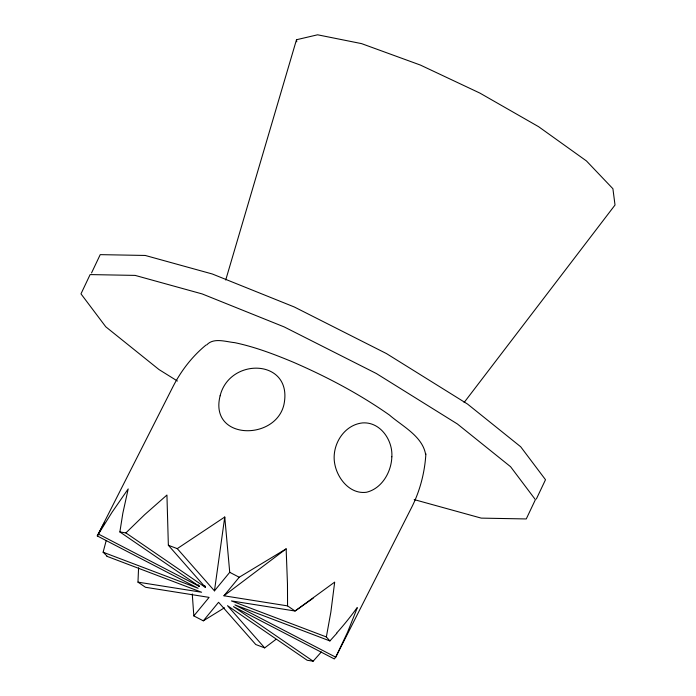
<?xml version="1.0" encoding="UTF-8"?>
<svg xmlns="http://www.w3.org/2000/svg" width="696" height="696" viewBox="0 0 696 696"><rect width="100%" height="100%" fill="white"/><g stroke="black" fill="none" stroke-linecap="round" stroke-linejoin="round"><path stroke-width="1.04" d="M224.46 607.782L203.31 620.832L193.827 615.908L209.096 597.377L145.481 587.276L137.973 582.143L138.574 567.805M425.891 453.801C424.769 472.506 420.001 491.002 411.484 507.723L335.724 657.189L334.289 658.938L233.499 606.634L313.148 661.2L321.334 651.969M177.262 548.631L214.455 590.861L224.756 517.015L177.262 548.631L168.354 545.273L166.936 495.039L144.629 514.701L125.88 532.91L119.869 531.944L122.844 513.213L128.195 488.923L112.056 512.239L97.283 535.946L198.099 588.268L103.121 552.224L106.14 540.801M326.354 636.944L330.861 612.071L334.689 582.1L295.06 611.018L231.437 600.918L326.354 636.944L329.913 640.938L336.829 633.273M425.647 454.566C422.629 436.253 402.323 426.248 389.429 415.034C359.406 393.936 326.772 376.727 293.138 362.137C274.198 354.238 254.884 346.886 234.743 342.658C226 341.823 213.594 337.334 206.773 344.894M225.721 280.018L296.496 39.733L317.602 34.8L361.563 43.622L420.358 65.05L479.892 93.09L538.591 126.681L586.432 160.933L612.906 188.729L615.02 205.024L464.11 402.523M357.292 607.808L347.565 632.203L335.724 657.189L234.935 604.894L329.913 640.938M91.541 272.954L100.224 254.64L145.246 255.458L212.306 273.989L294.251 306.962L386.471 353.585L467.477 404.019L520.704 446.78L545.507 479.718L536.364 499.006M104.191 523.053L97.283 535.946L172.878 386.863C180.995 370.898 192.148 356.43 206.007 345.051M214.455 590.861L229.732 572.321L224.756 517.015M203.31 620.832L218.579 602.292L255.763 644.522L264.68 647.889L275.816 639.485M287.561 605.885L223.947 595.785L239.215 577.245L286.143 548.866L287.474 584.031L287.561 605.885L295.06 611.018L313.148 598.221M106.94 555.973L103.121 552.224M223.947 595.785L286.143 548.866M313.148 661.2L307.162 660.252L227.514 605.685L264.68 647.889M137.973 582.143L201.596 592.235L106.74 556.235M414.172 499.589L481.24 518.12L526.254 518.946L535.398 499.667L510.594 466.729L457.368 423.96L376.362 373.526L284.142 326.902L202.197 293.938L135.137 275.399L90.115 274.581L80.98 293.86L105.775 326.798L159.001 369.559L177.41 381.025M229.732 572.321L239.215 577.245M98.736 534.215L199.534 586.519L198.264 584.779M125.88 532.91L205.52 587.467L204.694 585.484M119.869 531.944L199.534 586.519M168.354 545.273L205.52 587.467M296.496 39.733L296.757 41.769M193.827 615.908L192.261 593.932M357.048 607.747A468.286 298.854 -4.1 0 1 336.56 633.186M391.839 456.793C391.378 471.923 381.982 488.514 366.514 492.246C350.175 494.525 337.56 478.822 334.802 464.145C331.087 446.005 343.38 424.925 362.538 422.916C380.399 421.654 392.944 440.342 391.839 456.793M220.119 395.798C208.852 440.255 275.555 441.264 283.942 404.567C293.407 358.771 229.758 356.57 220.119 395.798"/></g></svg>
